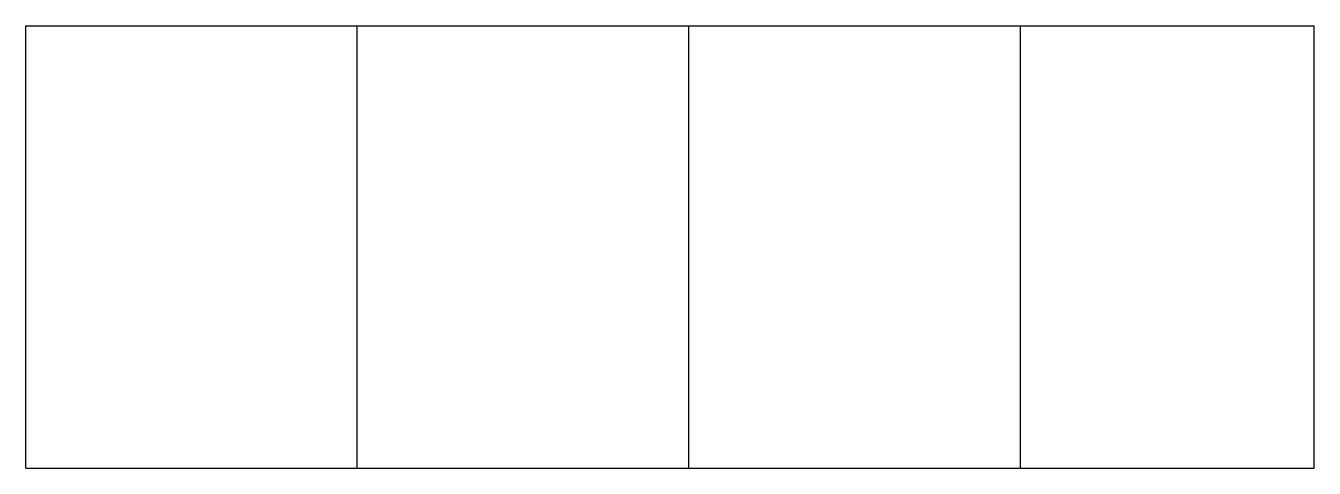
# Model space of a CAD drawing. Extents: x 0 to 583, y 0 to 200.
import ezdxf

# ---------------------------------------------------------------- set-up
doc = ezdxf.new("R2010")
doc.units = 0
doc.layers.get('0').update_dxf_attribs({"linetype": 'CONTINUOUS'})

msp = doc.modelspace()

# ---------------------------------------------------------------- linework, layer by layer
at = {"linetype": 'CONTINUOUS'}
for p, q in [((0, 200.23), (582.95, 200.23)), ((0, 0), (0, 200.23)), ((0, 0), (0, 200.23)), ((0, 0), (0, 200.23)), ((150, 0), (150, 200.23)), ((150, 0), (150, 200.23)), ((300, 0), (300, 200.23)), ((300, 0), (300, 200.23)), ((450, 0), (450, 200.23)), ((450, 0), (450, 200.23)), ((582.95, 0), (582.95, 200.23)), ((0, 0), (582.95, 0)), ((0, 0), (0, 0)), ((0, 0), (0, 0)), ((0, 0), (0, 0)), ((0, 0), (0, 0)), ((150, 0), (150, 0)), ((150, 0), (150, 0)), ((150, 0), (150, 0)), ((150, 0), (150, 0)), ((300, 0), (300, 0)), ((300, 0), (300, 0)), ((300, 0), (300, 0)), ((300, 0), (300, 0)), ((450, 0), (450, 0)), ((450, 0), (450, 0)), ((450, 0), (450, 0)), ((450, 0), (450, 0))]:
    msp.add_line(p, q, dxfattribs=at)

doc.saveas('drawing.dxf')
